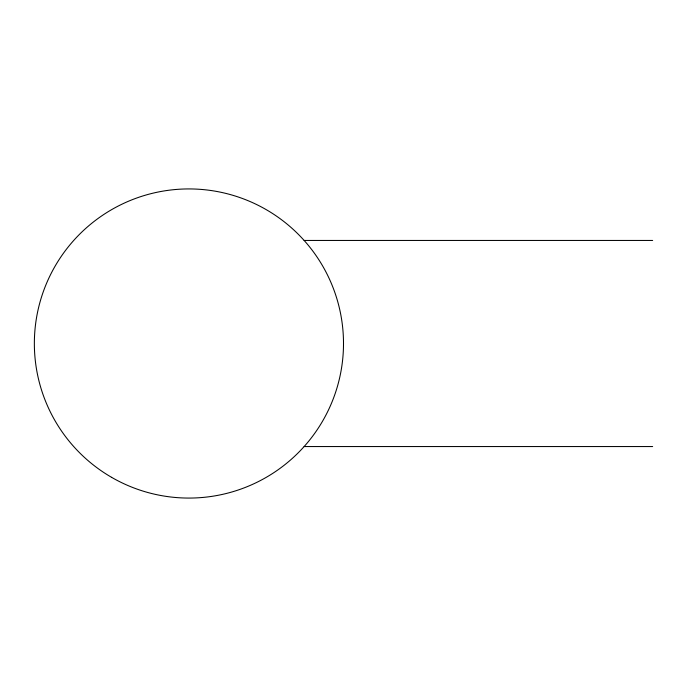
<?xml version="1.0" encoding="UTF-8"?>
<svg xmlns="http://www.w3.org/2000/svg" width="687" height="687" viewBox="0 0 687 687"><rect width="100%" height="100%" fill="white"/><g stroke="black" fill="none" stroke-linecap="round" stroke-linejoin="round"><path stroke-width="1.03" d="M304.135 240.45L652.65 240.45M304.135 446.55L652.65 446.55M111.638 477.362A154.575 154.575 0 0 0 343.5 343.5A154.575 154.575 0 0 0 111.638 209.638A154.575 154.575 0 0 0 111.638 477.362"/></g></svg>
